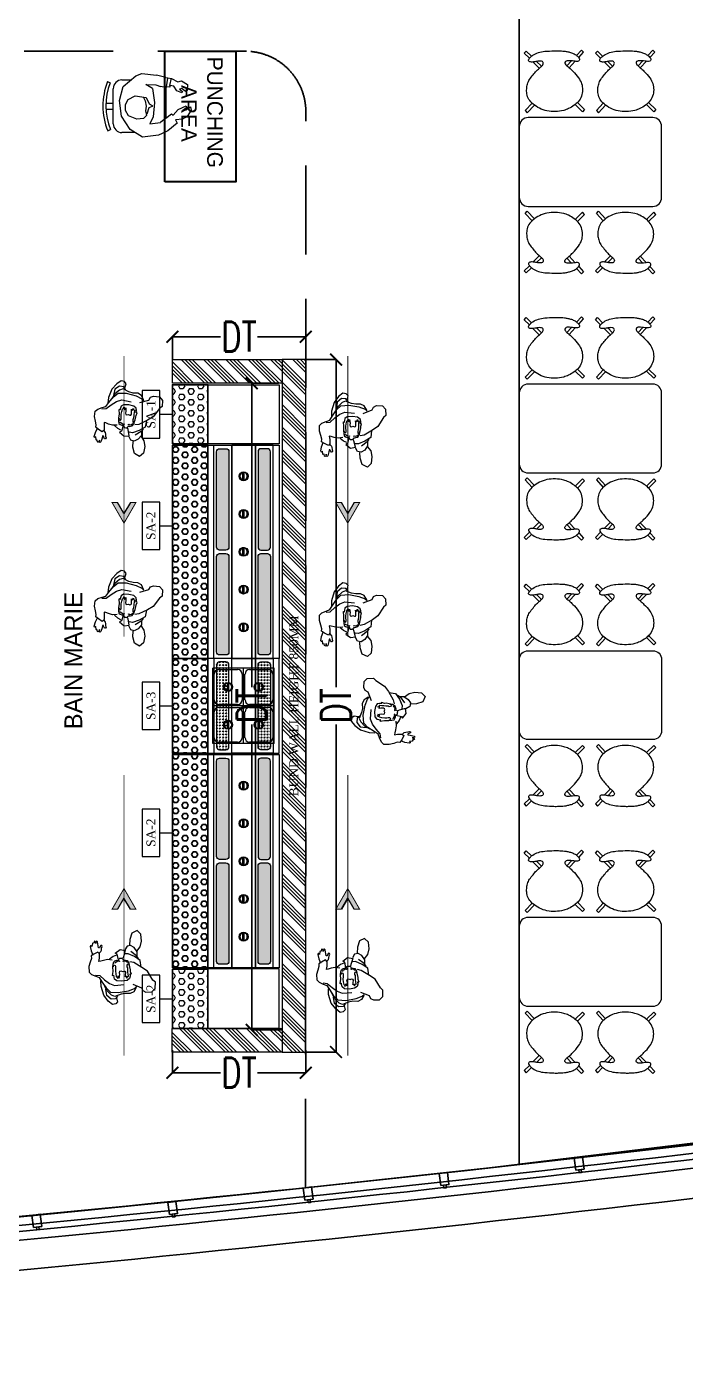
# Model space of a CAD drawing. Header units: millimetres. Extents: x -774950 to -670403, y -1165325 to -1109738.
# Drawn here: x -684219 to -678668, y -1163151 to -1151840 of the extents above; entities that cross this region are included whole.
import ezdxf

# ---------------------------------------------------------------- set-up
doc = ezdxf.new("R2010")
doc.units = ezdxf.units.MM
doc.header["$LTSCALE"] = 3000
doc.header["$MEASUREMENT"] = 0
doc.header["$PDMODE"] = 35
doc.header["$PDSIZE"] = -100
for name, pattern in [('( Hidden )', [0.375, 0.25, -0.125]), ('DASHED2', [0.375, 0.25, -0.125]), ('HIDDEN', [0.375, 0.25, -0.125])]:
    doc.linetypes.add(name, pattern=pattern)
doc.layers.get('0').update_dxf_attribs({"linetype": 'CONTINUOUS'})
doc.layers.get('DEFPOINTS').update_dxf_attribs({"linetype": 'CONTINUOUS'})
for name, color, linetype, lineweight in [('01 - KITCHEN EQUIPMENTS', 255, 'CONTINUOUS', 0), ('150 mm WALL', 134, 'CONTINUOUS', 25), ('A-FURN-MODULAR-CHAIR', 5, 'CONTINUOUS', 5), ('A-FURN-MODULAR-TABLETOP', 250, 'CONTINUOUS', 13), ('A-WALL', 26, 'CONTINUOUS', 25), ('AR_01_WALL', 134, 'CONTINUOUS', 20), ('FURNITURE_MODULAR', 20, 'CONTINUOUS', 18), ('I- FURN', 251, 'CONTINUOUS', 9), ('KIT.EQUIP', 7, 'CONTINUOUS', 0), ('TOA-FURN-HUMAN', 252, 'CONTINUOUS', 9)]:
    doc.layers.add(name, color=color, linetype=linetype, lineweight=lineweight)
for name, color, linetype in [('FR-CUSTOM', 40, 'CONTINUOUS'), ('GFRAME', 7, 'CONTINUOUS'), ('HATCH', 8, 'CONTINUOUS'), ('RADIUS', 8, 'HIDDEN'), ('ROOM TEXT', 3, 'CONTINUOUS'), ('SLABLINE', 3, 'CONTINUOUS'), ('TEXT', 7, 'CONTINUOUS'), ('TOA-WALL-DADO TILE', 136, 'CONTINUOUS'), ('WIN', 5, 'CONTINUOUS')]:
    doc.layers.add(name, color=color, linetype=linetype)
doc.styles.add('01_INTERIOR LAYOUT$0$Standard', font='calibril.ttf')
doc.styles.add('CENTURY GOTHIC', font='GOTHIC.TTF')
doc.styles.get("Standard").update_dxf_attribs({"font": 'simplex.shx', "width": 0.75})
doc.dimstyles.new('DIM @ 150', dxfattribs={"dimtxt": 250, "dimasz": 100, "dimexe": 1, "dimexo": 0, "dimgap": 0.5, "dimtad": 0, "dimdec": 0, "dimzin": 0, "dimdsep": 46, "dimtxsty": 'Standard', "dimblk": 'ARCHTICK', "dimcen": -2, "dimclrd": 8, "dimclre": 8, "dimclrt": 256, "dimadec": 0, "dimazin": 0, "dimtfac": 1, "dimtdec": 0, "dimtofl": 0, "dimtmove": 0, "dimatfit": 3, "dimldrblk": 'OPEN90', "dimfxl": 0, "dimtolj": 1, "dimtzin": 0, "dimlwd": -1, "dimlwe": -1, "dimarcsym": 0})
pattern_1 = [(135, (951725.34, 6184.83), (-94.29269, -94.29269), []), (135, (951725.34, 6216.26), (-94.29269, -94.29269), []), (135, (951725.34, 6247.69), (-94.29269, -94.29269), []), (135, (951725.34, 6279.12), (-94.29269, -94.29269), [])]
pattern_2 = [(45, (-457007.429, -457604.86), (25.4558441, 0), [15, -21]), (45, (-457001.065, -457604.86), (25.4558441, 0), [6, -30]), (45, (-457007.429, -457598.496), (25.4558441, 0), [6, -30])]

# ---------------------------------------------------------------- blocks, each defined once
blk = doc.blocks.new('A$C59D712C3')
at = {"color": 1}
for points in [[(55, 128), (53, 104), (33, 106), (35, 130)], [(78, 102), (70, 0), (0, 5), (8, 108)]]:
    blk.add_lwpolyline(points, close=True, dxfattribs=at)
blk = doc.blocks.new('A$C61A16EB0')
at = {"rotation": 1.399804186124865}
blk.add_blockref('A$C59D712C3', (0, -2), dxfattribs=at)
blk = doc.blocks.new('vw layout final block')
at = {"layer": 'A-WALL'}
blk.add_arc((-585636, -796986), 273600, 256.48142, 278.37288, dxfattribs=at)
at = {"layer": 'SLABLINE'}
blk.add_arc((-585636, -796986), 274050, 274.33901, 277.48694, dxfattribs=at)
at = {"layer": 'WIN'}
for radius, start, end in [(273398, 274.33677, 277.48699), (273473, 274.33673, 277.48395), (273523, 274.33673, 277.48394), (273598, 274.33673, 277.48394)]:
    blk.add_arc((-585610, -797184), radius, start, end, dxfattribs=at)
at = {"layer": 'GFRAME', "linetype": 'Continuous', "rotation": 190.5647395609811}
for p in [(-554567, -1068809), (-555706, -1068939), (-556851, -1069062), (-557994, -1069184), (-559139, -1069292)]:
    blk.add_blockref('A$C61A16EB0', p, dxfattribs=at)
blk = doc.blocks.new('Human Figure')
at = {"layer": 'A-FURN-MODULAR-CHAIR', "color": 18, "lineweight": 15, "true_color": 0x000000}
for p, q in [((4613.64, 5782.3, 0), (4625.48, 5782.3, 0)), ((4610.68, 5774.98, 0), (4610.68, 5779.34, 0)), ((4628.44, 5779.34, 0), (4628.44, 5776.24, 0))]:
    blk.add_line(p, q, dxfattribs=at)
at = {"layer": 'A-FURN-MODULAR-CHAIR', "lineweight": 15}
for p, q in [((4613.64, 5782.3, 0), (4625.48, 5782.3, 0)), ((4610.68, 5774.98, 0), (4610.68, 5779.34, 0)), ((4628.44, 5779.34, 0), (4628.44, 5776.24, 0))]:
    blk.add_line(p, q, dxfattribs=at)
at = {"layer": 'A-FURN-MODULAR-CHAIR', "color": 18, "lineweight": 15, "true_color": 0x000000, "elevation": 0}
for points in [[(4611.29, 5784.13), (4611.67, 5783.22)], [(4618.58, 5784.79), (4618.58, 5782.3)], [(4620.56, 5784.79), (4620.56, 5782.3)], [(4627.86, 5784.22), (4627.49, 5783.3)]]:
    blk.add_lwpolyline(points, dxfattribs=at)
at = {"layer": 'A-FURN-MODULAR-CHAIR', "lineweight": 15, "elevation": 0}
for points in [[(4611.29, 5784.13), (4611.67, 5783.22)], [(4618.58, 5784.79), (4618.58, 5782.3)], [(4620.56, 5784.79), (4620.56, 5782.3)], [(4627.86, 5784.22), (4627.49, 5783.3)]]:
    blk.add_lwpolyline(points, dxfattribs=at)
at = {"layer": 'A-FURN-MODULAR-CHAIR', "color": 18, "lineweight": 15, "true_color": 0x000000, "elevation": 0}
blk.add_lwpolyline([(4625.89, 5764.57, -0.034638), (4625.48, 5764.54), (4615.48, 5764.54)], format="xyb", dxfattribs=at)
at = {"layer": 'A-FURN-MODULAR-CHAIR', "lineweight": 15, "elevation": 0}
blk.add_lwpolyline([(4625.89, 5764.57, -0.034638), (4625.48, 5764.54), (4615.48, 5764.54)], format="xyb", dxfattribs=at)
at = {"layer": 'A-FURN-MODULAR-CHAIR', "color": 18, "lineweight": 15, "true_color": 0x000000}
for centre, radius, start, end in [((4613.64, 5779.34, 0), 2.96, 90.0001, 180.0001), ((4619.68, 5763.49, 0), 22.29, 68.458, 112.0994), ((4619.68, 5763.49, 0), 21.3, 68.4839, 112.0994), ((4625.48, 5779.34, 0), 2.96, 0.0001, 90.0001)]:
    blk.add_arc(centre, radius, start, end, dxfattribs=at)
at = {"layer": 'A-FURN-MODULAR-CHAIR', "lineweight": 15}
for centre, radius, start, end in [((4613.64, 5779.34, 0), 2.96, 90.0001, 180.0001), ((4619.68, 5763.49, 0), 22.29, 68.458, 112.0994), ((4619.68, 5763.49, 0), 21.3, 68.4839, 112.0994), ((4625.48, 5779.34, 0), 2.96, 0.0001, 90.0001)]:
    blk.add_arc(centre, radius, start, end, dxfattribs=at)
at = {"layer": 'TOA-FURN-HUMAN', "lineweight": 5}
for p, q in [((4611.71, 5776.63, 0), (4616.22, 5779.49)), ((4611.71, 5776.63, 0), (4616.22, 5779.49)), ((4616.22, 5779.49), (4621.49, 5780.21, 0)), ((4616.22, 5779.49), (4621.49, 5780.21, 0)), ((4621.49, 5780.21, 0), (4626.18, 5778.89, 0)), ((4621.49, 5780.21, 0), (4626.18, 5778.89, 0)), ((4626.18, 5778.89, 0), (4629.77, 5774.69, 0)), ((4626.18, 5778.89, 0), (4629.77, 5774.69, 0)), ((4609.08, 5772.43, 0), (4611.71, 5776.63, 0)), ((4609.08, 5772.43, 0), (4611.71, 5776.63, 0)), ((4629.77, 5774.69, 0), (4630.56, 5772.63, 0)), ((4629.77, 5774.69, 0), (4630.56, 5772.63, 0)), ((4609.78, 5766.99, 0), (4609.08, 5772.43, 0)), ((4609.78, 5766.99, 0), (4609.08, 5772.43, 0)), ((4616.02, 5768.83), (4613.59, 5769.99, 0)), ((4613.59, 5769.99, 0), (4614.12, 5766.32, 0)), ((4616.02, 5768.83), (4613.59, 5769.99, 0)), ((4613.59, 5769.99, 0), (4614.12, 5766.32, 0)), ((4620.77, 5768.32, 0), (4616.02, 5768.83)), ((4620.77, 5768.32, 0), (4616.02, 5768.83)), ((4625.5, 5769.01, 0), (4620.77, 5768.32, 0)), ((4625.5, 5769.01, 0), (4620.77, 5768.32, 0)), ((4626.86, 5771.32, 0), (4626.81, 5767.94)), ((4626.86, 5771.32, 0), (4626.81, 5767.94)), ((4630.56, 5772.63, 0), (4630.01, 5767.72, 0)), ((4630.56, 5772.63, 0), (4630.01, 5767.72, 0)), ((4610.91, 5764.54), (4609.78, 5766.99, 0)), ((4610.91, 5764.54), (4609.78, 5766.99, 0)), ((4615.48, 5764.54), (4614.12, 5766.32, 0)), ((4615.48, 5764.54), (4614.12, 5766.32, 0)), ((4615.48, 5764.54), (4616.97, 5762.59)), ((4615.48, 5764.54), (4616.97, 5762.59)), ((4625.89, 5764.54), (4626.19, 5766.32, 0)), ((4625.89, 5764.54), (4626.19, 5766.32, 0)), ((4626.81, 5767.94), (4626.19, 5766.32, 0)), ((4626.81, 5767.94), (4626.19, 5766.32, 0)), ((4629.26, 5764.54), (4630.01, 5767.72, 0)), ((4629.26, 5764.54), (4630.01, 5767.72, 0)), ((4613.88, 5760.76, 0), (4611.23, 5763.85, 0)), ((4613.88, 5760.76, 0), (4611.23, 5763.85, 0)), ((4626.5, 5763.17, 0), (4626.01, 5763.22, 0)), ((4626.5, 5763.17, 0), (4626.01, 5763.22, 0)), ((4626.32, 5761.85, 0), (4626.5, 5763.17, 0)), ((4626.32, 5761.85, 0), (4626.5, 5763.17, 0))]:
    blk.add_line(p, q, dxfattribs=at)
at = {"layer": 'TOA-FURN-HUMAN', "linetype": '( Hidden )', "lineweight": 5, "ltscale": 2}
for p, q in [((4611.23, 5763.85, 0), (4610.91, 5764.54, 0)), ((4611.23, 5763.85, 0), (4610.91, 5764.54, 0)), ((4626.01, 5763.22, 0), (4626.14, 5764.36, 0)), ((4626.01, 5763.22, 0), (4626.14, 5764.36, 0)), ((4629.26, 5764.54, 0), (4629.12, 5763.93, 0)), ((4629.26, 5764.54, 0), (4629.12, 5763.93, 0)), ((4615.02, 5761.34, 0), (4613.88, 5760.76, 0)), ((4615.02, 5761.34, 0), (4613.88, 5760.76, 0)), ((4615.16, 5758.98, 0), (4615.02, 5761.34, 0)), ((4615.16, 5758.98, 0), (4615.02, 5761.34, 0)), ((4616.97, 5762.59), (4616.53, 5762.09)), ((4616.97, 5762.59), (4616.53, 5762.09)), ((4616.53, 5762.09), (4618.44, 5760.37, 0)), ((4616.53, 5762.09), (4618.44, 5760.37, 0)), ((4618.44, 5760.37, 0), (4619.69, 5757.7, 0)), ((4618.44, 5760.37, 0), (4619.69, 5757.7, 0)), ((4624.06, 5759.18, 0), (4624.81, 5760.79, 0)), ((4624.06, 5759.18, 0), (4624.81, 5760.79, 0)), ((4625.32, 5759.95, 0), (4624.51, 5758.96, 0)), ((4625.32, 5759.95, 0), (4624.51, 5758.96, 0)), ((4624.81, 5760.79, 0), (4626.32, 5761.85, 0)), ((4624.81, 5760.79, 0), (4626.32, 5761.85, 0)), ((4625.51, 5759.11, 0), (4625.32, 5759.95, 0)), ((4625.51, 5759.11, 0), (4625.32, 5759.95, 0)), ((4628.92, 5762.69, 0), (4627.75, 5760.5, 0)), ((4628.92, 5762.69, 0), (4627.75, 5760.5, 0)), ((4627.75, 5760.5, 0), (4628.12, 5759.23, 0)), ((4627.75, 5760.5, 0), (4628.12, 5759.23, 0)), ((4629.12, 5763.93, 0), (4628.92, 5762.69, 0)), ((4629.12, 5763.93, 0), (4628.92, 5762.69, 0)), ((4616.12, 5757.36), (4615.16, 5758.98, 0)), ((4616.12, 5757.36), (4615.16, 5758.98, 0)), ((4618.19, 5756, 0), (4616.12, 5757.36)), ((4618.19, 5756, 0), (4616.12, 5757.36)), ((4619.17, 5757.51, 0), (4618.16, 5758.8, 0)), ((4618.16, 5758.8, 0), (4618.39, 5757.81, 0)), ((4619.17, 5757.51, 0), (4618.16, 5758.8, 0)), ((4618.16, 5758.8, 0), (4618.39, 5757.81, 0)), ((4619.31, 5756.18, 0), (4618.19, 5756, 0)), ((4619.31, 5756.18, 0), (4618.19, 5756, 0)), ((4618.39, 5757.81, 0), (4619.31, 5756.18, 0)), ((4618.39, 5757.81, 0), (4619.31, 5756.18, 0)), ((4619.69, 5757.7, 0), (4619.17, 5757.51, 0)), ((4619.69, 5757.7, 0), (4619.17, 5757.51, 0)), ((4624.51, 5758.96, 0), (4624.06, 5759.18, 0)), ((4624.51, 5758.96, 0), (4624.06, 5759.18, 0)), ((4624.5, 5757.93, 0), (4625.51, 5759.11, 0)), ((4624.5, 5757.93, 0), (4625.51, 5759.11, 0)), ((4624.87, 5757.37, 0), (4624.5, 5757.93, 0)), ((4624.87, 5757.37, 0), (4624.5, 5757.93, 0)), ((4626.89, 5757.28, 0), (4624.87, 5757.37, 0)), ((4626.89, 5757.28, 0), (4624.87, 5757.37, 0)), ((4628.12, 5759.23, 0), (4626.89, 5757.28, 0)), ((4628.12, 5759.23, 0), (4626.89, 5757.28, 0))]:
    blk.add_line(p, q, dxfattribs=at)
at = {"layer": 'TOA-FURN-HUMAN', "linetype": '( Hidden )', "lineweight": 5, "ltscale": 3}
for p, q in [((4625.9, 5764.39, 0), (4625.89, 5764.57, 0)), ((4625.9, 5764.39, 0), (4625.89, 5764.57, 0)), ((4626.14, 5764.36, 0), (4625.9, 5764.39, 0)), ((4626.14, 5764.36, 0), (4625.9, 5764.39, 0))]:
    blk.add_line(p, q, dxfattribs=at)
at = {"layer": 'TOA-FURN-HUMAN', "lineweight": 5, "elevation": 0}
for points in [[(4622.54, 5772.08), (4621.4, 5771.49), (4619.55, 5771.23), (4618.01, 5771.43), (4616.44, 5771.03), (4615.47, 5772.11), (4615.23, 5774.3), (4616.32, 5777.18), (4618.11, 5778.11), (4620.14, 5778.11), (4621.85, 5777.26), (4623.09, 5774.92), (4622.55, 5771.19), (4620.35, 5770.17), (4619.86, 5769.12), (4619.43, 5769.17), (4619.04, 5770.23), (4616.9, 5771)], [(4622.54, 5772.08), (4621.4, 5771.49), (4619.55, 5771.23), (4618.01, 5771.43), (4616.44, 5771.03), (4615.47, 5772.11), (4615.23, 5774.3), (4616.32, 5777.18), (4618.11, 5778.11), (4620.14, 5778.11), (4621.85, 5777.26), (4623.09, 5774.92), (4622.55, 5771.19), (4620.35, 5770.17), (4619.86, 5769.12), (4619.43, 5769.17), (4619.04, 5770.23), (4616.9, 5771)], [(4625.5, 5769.01), (4626.86, 5771.32)], [(4625.5, 5769.01), (4626.86, 5771.32)], [(4626.09, 5764.27), (4629.04, 5763.91)], [(4626.09, 5764.27), (4629.04, 5763.91)], [(4626.5, 5763.17), (4629.02, 5762.63)], [(4626.5, 5763.17), (4629.02, 5762.63)]]:
    blk.add_lwpolyline(points, dxfattribs=at)
blk = doc.blocks.new('pantry_1')
at = {"color": 8}
for p, q in [((-242, 501), (-225, 518)), ((-201, 456), (-242, 501)), ((-183, 474), (-225, 518)), ((198, 468), (241, 511)), ((215, 450), (258, 493)), ((258, 493), (241, 511)), ((-120, 370), (-171, 425)), ((-101, 386), (-140, 428)), ((113, 383), (154, 424)), ((132, 366), (185, 419)), ((-250, 17), (-190, 77)), ((-250, 17), (-233, -1)), ((-233, -1), (-172, 60)), ((233, -9), (173, 55)), ((250, 9), (192, 71)), ((250, 9), (233, -9))]:
    blk.add_line(p, q, dxfattribs=at)
at = {"start_tangent": (0.996502, -0.083573), "end_tangent": (0.996502, -0.083573)}
blk.add_spline([(8, 513), (85, 509), (139, 498), (186, 476), (207, 459), (220, 441), (222, 431), (216, 423), (205, 419), (191, 418), (168, 421), (137, 426), (118, 426), (106, 422), (99, 414), (99, 402), (106, 390), (122, 374), (155, 344), (184, 310), (213, 272), (231, 233), (238, 193), (236, 151), (219, 103), (185, 65), (130, 28), (67, 6), (-4, 0), (-74, 10), (-116, 25), (-163, 54), (-195, 82), (-224, 130), (-233, 184), (-225, 236), (-200, 284), (-151, 341), (-120, 370), (-96, 391), (-87, 402), (-85, 415), (-96, 427), (-110, 430), (-135, 429), (-160, 426), (-180, 424), (-200, 427), (-208, 437), (-205, 450), (-191, 467), (-170, 483), (-139, 497), (-109, 505), (-80, 510), (-30, 513), (8, 513)], degree=3, dxfattribs=at)
blk = doc.blocks.new('FURNITURE-CAFE- 4SEATER-1200X750')
at = {"layer": 'I- FURN'}
blk.add_lwpolyline([(-525, -375), (525, -375, 0.414214), (600, -300), (600, 300, 0.414214), (525, 375), (-525, 375, 0.414214), (-600, 300), (-600, -300, 0.414214)], format="xyb", close=True, dxfattribs=at)
at = {"layer": 'I- FURN', "xscale": -1}
for p in [(-300, 425), (300, 425)]:
    blk.add_blockref('pantry_1', p, dxfattribs=at)
at = {"layer": 'I- FURN', "rotation": 180}
for p in [(-300, -425), (300, -425)]:
    blk.add_blockref('pantry_1', p, dxfattribs=at)
blk = doc.blocks.new('*U220')
at = {"layer": 'AR_01_WALL'}
h = blk.add_hatch(dxfattribs=at)
h.set_pattern_fill('ANSI34', color=8, scale=7, angle=90)
h.set_pattern_definition(pattern_1)
h.paths.add_polyline_path([(284137, 139951), (285062, 139951), (285062, 139751), (284137, 139751)])
blk.add_lwpolyline([(284137, 139951), (285062, 139951), (285062, 139751), (284137, 139751), (284137, 139951)], dxfattribs=at)
blk = doc.blocks.new('*U221')
at = {"layer": 'AR_01_WALL'}
h = blk.add_hatch(dxfattribs=at)
h.set_pattern_fill('ANSI34', color=8, scale=7, angle=90)
h.set_pattern_definition(pattern_1)
h.paths.add_polyline_path([(284137, 139951), (285062, 139951), (285062, 139751), (284137, 139751)])
blk.add_lwpolyline([(284137, 139951), (285062, 139951), (285062, 139751), (284137, 139751), (284137, 139951)], dxfattribs=at)
blk = doc.blocks.new('*U217')
at = {"layer": 'AR_01_WALL'}
h = blk.add_hatch(dxfattribs=at)
h.set_pattern_fill('ANSI34', color=8, scale=7, angle=90)
h.set_pattern_definition(pattern_1)
h.paths.add_polyline_path([(284137, 139951), (289981, 139951), (289981, 139751), (284137, 139751)])
blk.add_lwpolyline([(284137, 139951), (289981, 139951), (289981, 139751), (284137, 139751), (284137, 139951)], dxfattribs=at)
blk = doc.blocks.new('BAAA')
h = blk.add_hatch()
h.set_pattern_fill('HEXAGONS', color=251, scale=7, angle=360, style=0)
h.set_pattern_definition([(360, (-698499.595, -956473.19), (-6e-15, -46.1938), [26.67, -53.34]), (240, (-698499.595, -956473.19), (-40.005, 23.0969), [26.67, -53.34]), (300, (-698472.925, -956473.19), (-40.005, -23.0969), [26.67, -53.34])])
h.paths.add_polyline_path([(-693197, -961760), (-692897, -961760), (-692897, -959960), (-693197, -959960)])
at = {"layer": '01 - KITCHEN EQUIPMENTS'}
h = blk.add_hatch(dxfattribs=at)
h.set_pattern_fill('GOST_GLASS', color=4, scale=3)
h.set_pattern_definition(pattern_2)
edge = h.paths.add_edge_path()
edge.add_line((-692720, -960900), (-692720, -961705))
edge.add_arc((-692745, -961705), 25, 270, 360, ccw=False)
edge.add_line((-692745, -961730), (-692800, -961730))
edge.add_arc((-692800, -961705), 25, 180, 270, ccw=False)
edge.add_line((-692825, -961705), (-692825, -960900))
edge.add_arc((-692800, -960900), 25, 90, 180, ccw=False)
edge.add_line((-692800, -960875), (-692745, -960875))
edge.add_arc((-692745, -960900), 25, 0, 90, ccw=False)
edge = h.paths.add_edge_path()
edge.add_arc((-692800, -960820), 25, 180, 270, ccw=False)
edge.add_line((-692825, -960820), (-692825, -960015))
edge.add_arc((-692800, -960015), 25, 90, 180, ccw=False)
edge.add_line((-692800, -959990), (-692745, -959990))
edge.add_arc((-692745, -960015), 25, 0, 90, ccw=False)
edge.add_line((-692720, -960015), (-692720, -960820))
edge.add_arc((-692745, -960820), 25, 270, 360, ccw=False)
edge.add_line((-692745, -960845), (-692800, -960845))
h = blk.add_hatch(dxfattribs=at)
h.set_pattern_fill('GOST_GLASS', color=4, scale=3)
h.set_pattern_definition(pattern_2)
edge = h.paths.add_edge_path()
edge.add_line((-692475, -960900), (-692475, -961705))
edge.add_arc((-692450, -961705), 25, 180, 270)
edge.add_line((-692450, -961730), (-692395, -961730))
edge.add_arc((-692395, -961705), 25, 270, 360)
edge.add_line((-692370, -961705), (-692370, -960900))
edge.add_arc((-692395, -960900), 25, 0, 90)
edge.add_line((-692395, -960875), (-692450, -960875))
edge.add_arc((-692450, -960900), 25, 90, 180)
edge = h.paths.add_edge_path()
edge.add_arc((-692395, -960820), 25, 270, 360)
edge.add_line((-692370, -960820), (-692370, -960015))
edge.add_arc((-692395, -960015), 25, 0, 90)
edge.add_line((-692395, -959990), (-692450, -959990))
edge.add_arc((-692450, -960015), 25, 90, 180)
edge.add_line((-692475, -960015), (-692475, -960820))
edge.add_arc((-692450, -960820), 25, 180, 270)
edge.add_line((-692450, -960845), (-692395, -960845))
at = {"elevation": 0}
blk.add_lwpolyline([(-693197, -961760), (-692897, -961760), (-692897, -959960), (-693197, -959960)], close=True, dxfattribs=at)
at = {"layer": '01 - KITCHEN EQUIPMENTS'}
for p, q in [((-692602, -960260, 0), (-692602, -960184, 0)), ((-692592, -960260, 0), (-692592, -960184, 0)), ((-692602, -960578, 0), (-692602, -960503, 0)), ((-692592, -960578, 0), (-692592, -960503, 0)), ((-692602, -960897, 0), (-692602, -960822, 0)), ((-692592, -960897, 0), (-692592, -960822, 0)), ((-692602, -961216, 0), (-692602, -961141, 0)), ((-692592, -961216, 0), (-692592, -961141, 0)), ((-692602, -961535, 0), (-692602, -961459, 0)), ((-692592, -961535, 0), (-692592, -961459, 0))]:
    blk.add_line(p, q, dxfattribs=at)
at = {"layer": '01 - KITCHEN EQUIPMENTS', "elevation": 0}
for points in [[(-692297, -959960), (-692297, -961760), (-692897, -961760), (-692897, -959960)], [(-692297, -959960), (-692297, -961760), (-692897, -961760), (-692897, -959960)], [(-692697, -959960), (-692697, -961760), (-692847, -961760), (-692847, -959960)], [(-692697, -959960), (-692697, -961760), (-692497, -961760), (-692497, -959960)], [(-692497, -959960), (-692497, -961760), (-692697, -961760), (-692697, -959960)], [(-692497, -959960), (-692497, -961760), (-692347, -961760), (-692347, -959960)]]:
    blk.add_lwpolyline(points, close=True, dxfattribs=at)
for points in [[(-692800, -960845, -0.414214), (-692825, -960820), (-692825, -960015, -0.414214), (-692800, -959990), (-692745, -959990, -0.414214), (-692720, -960015), (-692720, -960820, -0.414214), (-692745, -960845), (-692800, -960845)], [(-692395, -960845, 0.414214), (-692370, -960820), (-692370, -960015, 0.414214), (-692395, -959990), (-692450, -959990, 0.414214), (-692475, -960015), (-692475, -960820, 0.414214), (-692450, -960845), (-692395, -960845)]]:
    blk.add_lwpolyline(points, format="xyb", dxfattribs=at)
for points in [[(-692720, -960900), (-692720, -961705, -0.414214), (-692745, -961730), (-692800, -961730, -0.414214), (-692825, -961705), (-692825, -960900, -0.414214), (-692800, -960875), (-692745, -960875, -0.414214)], [(-692370, -960900), (-692370, -961705, -0.414214), (-692395, -961730), (-692450, -961730, -0.414214), (-692475, -961705), (-692475, -960900, -0.414214), (-692450, -960875), (-692395, -960875, -0.414214)]]:
    blk.add_lwpolyline(points, format="xyb", close=True, dxfattribs=at)
at = {"layer": '01 - KITCHEN EQUIPMENTS'}
for centre in [(-692597, -960222, 0), (-692597, -960541, 0), (-692597, -960860, 0), (-692597, -961178, 0), (-692597, -961497, 0)]:
    blk.add_circle(centre, 37.9, dxfattribs=at)
for centre, start, end in [((-692597, -960222, 0), 98.8093, 261.1907), ((-692597, -960222, 0), 278.8093, 81.1907), ((-692597, -960541, 0), 98.8093, 261.1907), ((-692597, -960541, 0), 278.8093, 81.1907), ((-692597, -960860, 0), 98.8093, 261.1907), ((-692597, -960860, 0), 278.8093, 81.1907), ((-692597, -961178, 0), 98.8093, 261.1907), ((-692597, -961178, 0), 278.8093, 81.1907), ((-692597, -961497, 0), 98.8093, 261.1907), ((-692597, -961497, 0), 278.8093, 81.1907)]:
    blk.add_arc(centre, 31.3, start, end, dxfattribs=at)
blk = doc.blocks.new('S')
at = {"layer": '01 - KITCHEN EQUIPMENTS'}
for p, q in [((-693658, -963627), (-693658, -963309)), ((-693399, -963309), (-693658, -963309)), ((-693646, -963577), (-693646, -963359)), ((-693608, -963321), (-693449, -963321)), ((-693412, -963359), (-693412, -963577)), ((-693399, -963627), (-693399, -963309)), ((-693399, -963627), (-693399, -963309)), ((-693140, -963309), (-693399, -963309)), ((-693387, -963577), (-693387, -963359)), ((-693349, -963321), (-693190, -963321)), ((-693152, -963359), (-693152, -963577)), ((-693140, -963627), (-693140, -963309)), ((-693535, -963430), (-693535, -963506)), ((-693525, -963430), (-693525, -963506)), ((-693276, -963430), (-693276, -963506)), ((-693266, -963430), (-693266, -963506)), ((-693399, -963627), (-693658, -963627)), ((-693449, -963615), (-693608, -963615)), ((-693140, -963627), (-693399, -963627)), ((-693190, -963615), (-693349, -963615))]:
    blk.add_line(p, q, dxfattribs=at)
for centre in [(-693530, -963468), (-693271, -963468)]:
    blk.add_circle(centre, 37.9, dxfattribs=at)
for centre, radius, start, end in [((-693608, -963359), 37.5, 90, 180), ((-693449, -963359), 37.5, 0, 90), ((-693349, -963359), 37.5, 90, 180), ((-693190, -963359), 37.5, 0, 90), ((-693530, -963468), 31.3, 98.8093, 261.1907), ((-693530, -963468), 31.3, 278.8093, 81.1907), ((-693271, -963468), 31.3, 98.8093, 261.1907), ((-693271, -963468), 31.3, 278.8093, 81.1907), ((-693608, -963577), 37.5, 180, 270), ((-693449, -963577), 37.5, 270, 0), ((-693349, -963577), 37.5, 180, 270), ((-693190, -963577), 37.5, 270, 0)]:
    blk.add_arc(centre, radius, start, end, dxfattribs=at)
blk = doc.blocks.new('COLD BAIN MARIE')
h = blk.add_hatch()
h.set_pattern_fill('HEXAGONS', color=251, scale=7, angle=360, style=0)
h.set_pattern_definition([(360, (-698499.595, -967094.714), (4e-31, 46.1938), [26.67, -53.34]), (120, (-698499.595, -967094.714), (-40.005, -23.0969), [26.67, -53.34]), (60, (-698472.925, -967094.714), (-40.005, 23.0969), [26.67, -53.34])])
h.paths.add_polyline_path([(-693197, -962808), (-692897, -962808), (-692897, -963608), (-693197, -963608)])
at = {"layer": '01 - KITCHEN EQUIPMENTS'}
h = blk.add_hatch(dxfattribs=at)
h.set_pattern_fill('GOST_GLASS', color=4, scale=3, angle=90)
h.set_pattern_definition([(135, (-232780.006, -1420165.726), (-1e-14, 25.4558441), [15, -21]), (135, (-232780.006, -1420159.362), (-1e-14, 25.4558441), [6, -30]), (135, (-232786.37, -1420165.726), (-1e-14, 25.4558441), [6, -30])])
edge = h.paths.add_edge_path()
edge.add_line((-692825, -963553), (-692825, -962863))
edge.add_arc((-692800, -962863), 25, 90, 180, ccw=False)
edge.add_line((-692800, -962838), (-692745, -962838))
edge.add_arc((-692745, -962863), 25, 0, 90, ccw=False)
edge.add_line((-692720, -962863), (-692720, -963553))
edge.add_arc((-692745, -963553), 25, 270, 360, ccw=False)
edge.add_line((-692745, -963578), (-692800, -963578))
edge.add_arc((-692800, -963553), 25, 180, 270, ccw=False)
h = blk.add_hatch(dxfattribs=at)
h.set_pattern_fill('GOST_GLASS', color=4, scale=3, angle=90)
h.set_pattern_definition([(135, (-232430.006, -1420165.726), (-1e-14, 25.4558441), [15, -21]), (135, (-232430.006, -1420159.362), (-1e-14, 25.4558441), [6, -30]), (135, (-232436.37, -1420165.726), (-1e-14, 25.4558441), [6, -30])])
edge = h.paths.add_edge_path()
edge.add_line((-692475, -963553), (-692475, -962863))
edge.add_arc((-692450, -962863), 25, 90, 180, ccw=False)
edge.add_line((-692450, -962838), (-692395, -962838))
edge.add_arc((-692395, -962863), 25, 0, 90, ccw=False)
edge.add_line((-692370, -962863), (-692370, -963553))
edge.add_arc((-692395, -963553), 25, 270, 360, ccw=False)
edge.add_line((-692395, -963578), (-692450, -963578))
edge.add_arc((-692450, -963553), 25, 180, 270, ccw=False)
at = {"layer": '01 - KITCHEN EQUIPMENTS', "elevation": 0}
for points in [[(-692297, -963608), (-692297, -962808), (-692897, -962808), (-692897, -963608)], [(-692897, -962808), (-692897, -963608), (-692297, -963608), (-692297, -962808)], [(-692697, -963608), (-692697, -962808), (-692847, -962808), (-692847, -963608)], [(-692697, -963608), (-692697, -962808), (-692497, -962808), (-692497, -963608)], [(-692497, -963608), (-692497, -962808), (-692347, -962808), (-692347, -963608)]]:
    blk.add_lwpolyline(points, close=True, dxfattribs=at)
for points in [[(-692720, -963553), (-692720, -962863, 0.414214), (-692745, -962838), (-692800, -962838, 0.414214), (-692825, -962863), (-692825, -963553, 0.414214), (-692800, -963578), (-692745, -963578, 0.414214)], [(-692475, -963553), (-692475, -962863, -0.414214), (-692450, -962838), (-692395, -962838, -0.414214), (-692370, -962863), (-692370, -963553, -0.414214), (-692395, -963578), (-692450, -963578, -0.414214)]]:
    blk.add_lwpolyline(points, format="xyb", close=True, dxfattribs=at)
at = {"layer": 'HATCH', "linetype": 'Continuous', "elevation": 0}
blk.add_lwpolyline([(-692897, -963608), (-692897, -962808), (-693197, -962808), (-693197, -963608)], close=True, dxfattribs=at)
at = {"layer": 'HATCH', "linetype": 'Continuous'}
for p in [(802, 419, 0), (802, 100, 0)]:
    blk.add_blockref('S', p, dxfattribs=at)
blk = doc.blocks.new('Man_Walking')
at = {"color": 8}
for points in [[(6.99, 20.05), (5.67, 21.74), (5.22, 23.9), (5.48, 26.47), (6.87, 27.81), (8.86, 26.91), (9.59, 24.5), (9.74, 22.36)], [(6.86, 18.16), (6.83, 19.83), (7.93, 21.42), (9.28, 22.24), (10.63, 21.99), (11.44, 20.56)], [(13.9, 16.81), (14.36, 18.91), (15.07, 19.31), (13.27, 20.66), (11.35, 20.34), (12.01, 18.01), (12.2, 17.47)], [(21.06, 19.29), (20.45, 19.95), (20.28, 20.49), (20.18, 21.24), (19.98, 21.85), (20.11, 22.23), (20.47, 22.26), (20.81, 21.71), (21.04, 21.29), (21.32, 21.29), (21.44, 22.11), (21.75, 23.61), (22.01, 23.87), (22.24, 23.76), (22.41, 22.92), (22.6, 23.71), (22.91, 23.81), (23.04, 23.66), (23.19, 23.01), (23.52, 23.1), (23.67, 22.95), (23.81, 21.86), (24.12, 22.16), (24.34, 22.14), (24.45, 21.83), (24.13, 20.19), (23.5, 18.59)], [(8.45, 7.62), (5.17, 6.34), (4.64, 5.24), (3.53, 4.71), (1.26, 4.8), (0.06, 6.02), (0, 8.39), (0.9, 9.23), (2.96, 12.51), (5.04, 13.95), (8.13, 15.78), (9.6, 16.13)], [(5.35, 14.08), (5.69, 16.64), (7.84, 18.09), (10.27, 19.13), (11.48, 19.04)], [(6.34, 17.36), (7.03, 18.37), (9.19, 19.96)], [(16.18, 16.72), (17.94, 16.9), (19.44, 16.64), (20.55, 16.33), (21.23, 16.21), (21.01, 17.44), (20.98, 19.04), (21.56, 19.76), (23.1, 18.96), (24.11, 18.28), (24.04, 17.3), (24.48, 15.97), (24.96, 14.27), (24.89, 12.22), (23.99, 11.37), (22.42, 10.65), (21.09, 10.13), (20.07, 8.61), (18.54, 6.29), (16.91, 4.73), (13.93, 4.49), (10.1, 5.22), (7.81, 6.07), (7.02, 6.74)], [(15.78, 14.24), (15.56, 14.65), (15.32, 14.88), (15.08, 14.76), (14.92, 14.46), (14.92, 13.93), (15, 13.34), (15.01, 12.57), (14.89, 11.55), (14.68, 10.58), (14.43, 10.25), (14.14, 9.81), (13.93, 10.78), (13.59, 9.99), (13.36, 11.26), (13.52, 11.97), (13.35, 12.52), (12.92, 12.65), (12.34, 12.39), (11.82, 12.63), (11.44, 12.54), (11.23, 12.19), (11.29, 11.11), (11.34, 10.38), (11.06, 10.8), (10.7, 9.99), (10.48, 10.79), (10.2, 10.46), (10.06, 10.76), (10.22, 11.47), (10.3, 12.23), (10.31, 12.95), (10.37, 13.86), (10.57, 14.26), (10.53, 14.78), (10.38, 15.19), (10.17, 15.3), (9.95, 15.05), (9.81, 14.5)], [(10.44, 15.81), (10.91, 16.17), (11.42, 16.35), (11.85, 16.22), (12.23, 16.38)], [(13.37, 16.35), (13.64, 16.19), (14.05, 16.32), (14.49, 16.03), (15.15, 15.73), (15.24, 15.47)], [(14.64, 18.58), (15.89, 18.04), (17.19, 17.03)], [(22.46, 11.1), (20.92, 10.91), (19.14, 9.36), (17.22, 7.98), (15.34, 7.2), (11.72, 7.54)], [(7.15, 6.42), (8.1, 4.84), (9.49, 4.13), (11.32, 4.22), (12.89, 3.88), (15.19, 3.03), (16.44, 3.55), (18.07, 5.11), (19.05, 7.01)], [(14.55, 2.55), (14.21, 1.05), (14.91, 0.24), (16.11, 0), (17.72, 1.33), (19.4, 3.49), (20.4, 6.76), (20.47, 8.89)], [(14.21, 3.18), (14.98, 2.21), (16.64, 2.09), (18.26, 3.42), (18.58, 5.75)]]:
    blk.add_lwpolyline(points, dxfattribs=at)
blk.add_lwpolyline([(12.92, 17.45), (12.54, 17.46), (12.27, 17.24), (12.04, 16.98), (11.96, 16.8), (11.66, 16.84), (11.21, 16.71), (10.54, 16.53), (9.91, 15.57), (9.79, 14.83), (9.66, 14.26), (9.43, 13.11), (9.44, 12.5), (9.11, 11.52), (9.3, 11.28), (9.55, 11.51), (9.44, 10.64), (9.66, 9.8), (10.64, 9.08), (12.55, 8.76), (14.49, 8.92), (15.36, 9.6), (15.65, 11.07), (15.86, 10.8), (16.08, 10.93), (15.87, 12.48), (15.92, 14.16), (15.81, 15.22), (15.62, 16.09), (15.17, 16.43), (14.45, 16.67), (13.81, 16.64), (13.72, 16.91), (13.55, 17.24), (13.36, 17.44)], close=True, dxfattribs=at)
blk = doc.blocks.new('_ArchTick')
at = {"color": 0, "linetype": 'ByBlock', "const_width": 0.15}
blk.add_lwpolyline([(-0.5, -0.5), (0.5, 0.5)], dxfattribs=at)
blk = doc.blocks.new('*D460')
at = {"layer": 'DEFPOINTS', "color": 0, "transparency": 16777216}
for p in [(-681860, -1154648, 0), (-681860, -1160492, 0), (-681612, -1160492)]:
    blk.add_point(p, dxfattribs=at)
at = {"layer": 'TOA-WALL-DADO TILE', "color": 8, "transparency": 16777216}
for p, q in [((-681860, -1154648), (-681611, -1154648)), ((-681612, -1154648), (-681612, -1157413)), ((-681612, -1160492), (-681612, -1157727)), ((-681860, -1160492), (-681611, -1160492))]:
    blk.add_line(p, q, dxfattribs=at)
at = {"layer": 'TOA-WALL-DADO TILE', "color": 8, "transparency": 16777216, "xscale": 100, "yscale": 100, "zscale": 100}
for p, rotation in [((-681612, -1154648), 90), ((-681612, -1160492), 270)]:
    blk.add_blockref('_ArchTick', p, dxfattribs=dict(at, rotation=rotation))
at = {"layer": 'TOA-WALL-DADO TILE', "transparency": 16777216, "insert": (-681612, -1157570), "char_height": 250, "attachment_point": 5, "rotation": 90}
blk.add_mtext('\\A1;DT', dxfattribs=at)
blk = doc.blocks.new('_Open90')
at = {"color": 0, "linetype": 'ByBlock'}
for p, q in [((0, 0), (-1, 0)), ((-0.5, 0.5), (0, 0)), ((0, 0), (-0.5, -0.5))]:
    blk.add_line(p, q, dxfattribs=at)
blk = doc.blocks.new('*D462')
at = {"layer": 'DEFPOINTS', "color": 0, "transparency": 16777216}
for p in [(-682098, -1154848, 0), (-682322, -1160305), (-682067, -1160305, 0)]:
    blk.add_point(p, dxfattribs=at)
at = {"layer": 'TOA-WALL-DADO TILE', "color": 8, "transparency": 16777216}
for p, q in [((-682098, -1154848), (-682323, -1154848)), ((-682322, -1154848), (-682322, -1157413)), ((-682322, -1160305), (-682322, -1157727)), ((-682067, -1160305), (-682323, -1160305))]:
    blk.add_line(p, q, dxfattribs=at)
at = {"layer": 'TOA-WALL-DADO TILE', "color": 8, "transparency": 16777216, "xscale": 100, "yscale": 100, "zscale": 100}
for p, rotation in [((-682322, -1154848), 90), ((-682322, -1160305), 270)]:
    blk.add_blockref('_ArchTick', p, dxfattribs=dict(at, rotation=rotation))
at = {"layer": 'TOA-WALL-DADO TILE', "transparency": 16777216, "insert": (-682322, -1157570), "char_height": 250, "attachment_point": 5, "rotation": 90}
blk.add_mtext('\\A1;DT', dxfattribs=at)
blk = doc.blocks.new('*D463')
at = {"layer": 'DEFPOINTS', "color": 0, "transparency": 16777216}
for p in [(-681867, -1154456), (-682992, -1154648, 0), (-681867, -1154648, 0)]:
    blk.add_point(p, dxfattribs=at)
at = {"layer": 'TOA-WALL-DADO TILE', "color": 8, "transparency": 16777216}
for p, q in [((-682992, -1154648), (-682992, -1154455)), ((-682992, -1154456), (-682586, -1154456)), ((-681867, -1154456), (-682273, -1154456)), ((-681867, -1154648), (-681867, -1154455))]:
    blk.add_line(p, q, dxfattribs=at)
at = {"layer": 'TOA-WALL-DADO TILE', "color": 8, "transparency": 16777216, "xscale": 100, "yscale": 100, "zscale": 100, "rotation": 180}
blk.add_blockref('_ArchTick', (-682992, -1154456), dxfattribs=at)
at = {"layer": 'TOA-WALL-DADO TILE', "color": 8, "transparency": 16777216, "xscale": 100, "yscale": 100, "zscale": 100}
blk.add_blockref('_ArchTick', (-681867, -1154456), dxfattribs=at)
at = {"layer": 'TOA-WALL-DADO TILE', "transparency": 16777216, "insert": (-682429, -1154456), "char_height": 250, "attachment_point": 5}
blk.add_mtext('\\A1;DT', dxfattribs=at)
blk = doc.blocks.new('*D464')
at = {"layer": 'DEFPOINTS', "color": 0, "transparency": 16777216}
for p in [(-682992, -1160475, 0), (-681867, -1160475, 0), (-681867, -1160667)]:
    blk.add_point(p, dxfattribs=at)
at = {"layer": 'TOA-WALL-DADO TILE', "color": 8, "transparency": 16777216}
for p, q in [((-682992, -1160475), (-682992, -1160668)), ((-681867, -1160475), (-681867, -1160668)), ((-682992, -1160667), (-682586, -1160667)), ((-681867, -1160667), (-682273, -1160667))]:
    blk.add_line(p, q, dxfattribs=at)
at = {"layer": 'TOA-WALL-DADO TILE', "color": 8, "transparency": 16777216, "xscale": 100, "yscale": 100, "zscale": 100, "rotation": 180}
blk.add_blockref('_ArchTick', (-682992, -1160667), dxfattribs=at)
at = {"layer": 'TOA-WALL-DADO TILE', "color": 8, "transparency": 16777216, "xscale": 100, "yscale": 100, "zscale": 100}
blk.add_blockref('_ArchTick', (-681867, -1160667), dxfattribs=at)
at = {"layer": 'TOA-WALL-DADO TILE', "transparency": 16777216, "insert": (-682429, -1160667), "char_height": 250, "attachment_point": 5}
blk.add_mtext('\\A1;DT', dxfattribs=at)

msp = doc.modelspace()

# ---------------------------------------------------------------- hatches: boundary and pattern name
at = {"layer": '01 - KITCHEN EQUIPMENTS'}
h = msp.add_hatch(dxfattribs=at)
h.set_pattern_fill('HEXAGONS', color=251, scale=7, angle=360, style=0)
h.set_pattern_definition([(360, (-713331.47, -1272271.35), (6e-15, -46.193795), [26.67, -53.34]), (240, (-713331.47, -1272271.35), (-40.005, 23.096898), [26.67, -53.34]), (300, (-713304.8, -1272271.35), (-40.005, -23.096898), [26.67, -53.34])])
h.paths.add_polyline_path([(-682691.9, -1154860.2), (-682991.9, -1154860.2), (-682991.9, -1155360.2), (-682691.9, -1155360.2)])
at = {"layer": '01 - KITCHEN EQUIPMENTS', "linetype": 'DASHED2', "ltscale": 100}
h = msp.add_hatch(color=7, dxfattribs=at)
h.dxf.hatch_style = 1
h.paths.add_polyline_path([(-683298.8, -1155853.8), (-683346.1, -1155853.8), (-683399.8, -1155946.7), (-683453.4, -1155853.8), (-683500.8, -1155853.8), (-683399.8, -1156028.7)])
h = msp.add_hatch(color=7, dxfattribs=at)
h.dxf.hatch_style = 1
h.paths.add_polyline_path([(-681412.2, -1155853.8), (-681459.6, -1155853.8), (-681513.2, -1155946.7), (-681566.9, -1155853.8), (-681614.2, -1155853.8), (-681513.2, -1156028.7)])
h = msp.add_hatch(color=7, dxfattribs=at)
h.dxf.hatch_style = 1
h.paths.add_polyline_path([(-683298.8, -1159287.4), (-683346.1, -1159287.4), (-683399.8, -1159194.6), (-683453.4, -1159287.4), (-683500.8, -1159287.4), (-683399.8, -1159112.5)])
h = msp.add_hatch(color=7, dxfattribs=at)
h.dxf.hatch_style = 1
h.paths.add_polyline_path([(-681412.2, -1159287.4), (-681459.6, -1159287.4), (-681513.2, -1159194.6), (-681566.9, -1159287.4), (-681614.2, -1159287.4), (-681513.2, -1159112.5)])
at = {"layer": '01 - KITCHEN EQUIPMENTS'}
h = msp.add_hatch(dxfattribs=at)
h.set_pattern_fill('HEXAGONS', color=251, scale=7, angle=360, style=0)
h.set_pattern_definition([(360, (-713331.47, -1275264.324), (6e-15, -46.193795), [26.67, -53.34]), (240, (-713331.47, -1275264.324), (-40.005, 23.096898), [26.67, -53.34]), (300, (-713304.8, -1275264.324), (-40.005, -23.096898), [26.67, -53.34])])
h.paths.add_polyline_path([(-682991.9, -1160292.4), (-682691.9, -1160292.4), (-682691.9, -1159792.4), (-682991.9, -1159792.4)])

# ---------------------------------------------------------------- linework, layer by layer
at = {"linetype": 'Continuous', "elevation": 0}
msp.add_lwpolyline([(-684255.1, -1140089.8), (-684254.4, -1139341), (-673854.2, -1139341), (-673854.2, -1151539.7), (-673754.2, -1151539.7), (-673754.2, -1159739.7), (-674954.2, -1159739.7), (-674954.2, -1160818.7), (-680067.8, -1161439.3), (-680067.8, -1150951.2, 0.4142136), (-680579.3, -1150439.7), (-685204.2, -1150439.7), (-685205.1, -1140089.8)], format="xyb", close=True, dxfattribs=at)
at = {"layer": '01 - KITCHEN EQUIPMENTS', "color": 1, "linetype": 'DASHED2', "ltscale": 100}
for p, q in [((-683399.8, -1155946.7, 13751428451.8), (-683453.4, -1155853.8, 13751428451.8)), ((-683346.1, -1155853.8, 13751428451.8), (-683399.8, -1155946.7, 13751428451.8)), ((-681513.2, -1155946.7, 13751428451.8), (-681566.9, -1155853.8, 13751428451.8)), ((-681459.6, -1155853.8, 13751428451.8), (-681513.2, -1155946.7, 13751428451.8)), ((-683399.8, -1159194.6, 13751428451.8), (-683453.4, -1159287.4, 13751428451.8)), ((-683346.1, -1159287.4, 13751428451.8), (-683399.8, -1159194.6, 13751428451.8)), ((-681459.6, -1159287.4, 13751428451.8), (-681513.2, -1159194.6, 13751428451.8))]:
    msp.add_line(p, q, dxfattribs=at)
at = {"layer": '01 - KITCHEN EQUIPMENTS', "color": 1, "linetype": 'DASHED2', "ltscale": 100, "const_width": 8.21, "elevation": 13751428451.8}
for points in [[(-683399.8, -1156985.9), (-683399.8, -1154618.8)], [(-683399.8, -1154618.8), (-683399.8, -1156985.9)], [(-681513.2, -1154618.8), (-681513.2, -1156985.9)], [(-683399.8, -1158155.3), (-683399.8, -1160522.4)], [(-683399.8, -1160522.4), (-683399.8, -1158155.3)], [(-681513.2, -1160522.4), (-681513.2, -1158155.3)]]:
    msp.add_lwpolyline(points, dxfattribs=at)
at = {"layer": '01 - KITCHEN EQUIPMENTS', "elevation": 0}
for points in [[(-682691.9, -1155360.2), (-682691.9, -1154860.2), (-682091.9, -1154860.2), (-682091.9, -1155360.2)], [(-682691.9, -1159789.8), (-682691.9, -1160289.8), (-682091.9, -1160289.8), (-682091.9, -1159789.8)]]:
    msp.add_lwpolyline(points, close=True, dxfattribs=at)
at = {"layer": '01 - KITCHEN EQUIPMENTS', "color": 1, "linetype": 'Continuous', "ltscale": 100, "const_width": 8.21, "elevation": 13751428451.8}
for points in [[(-683298.8, -1155853.8), (-683346.1, -1155853.8), (-683399.8, -1155946.7), (-683453.4, -1155853.8), (-683500.8, -1155853.8), (-683399.8, -1156028.7)], [(-681412.2, -1155853.8), (-681459.6, -1155853.8), (-681513.2, -1155946.7), (-681566.9, -1155853.8), (-681614.2, -1155853.8), (-681513.2, -1156028.7)], [(-683298.8, -1159287.4), (-683346.1, -1159287.4), (-683399.8, -1159194.6), (-683453.4, -1159287.4), (-683500.8, -1159287.4), (-683399.8, -1159112.5)], [(-681412.2, -1159287.4), (-681459.6, -1159287.4), (-681513.2, -1159194.6), (-681566.9, -1159287.4), (-681614.2, -1159287.4), (-681513.2, -1159112.5)]]:
    msp.add_lwpolyline(points, close=True, dxfattribs=at)
at = {"layer": 'FR-CUSTOM', "color": 1, "linetype": 'DASHED2', "ltscale": 100}
msp.add_line((-681513.2, -1159194.6, 13751428451.8), (-681566.9, -1159287.4, 13751428451.8), dxfattribs=at)
at = {"layer": 'FURNITURE_MODULAR', "linetype": 'Continuous', "lineweight": 30}
msp.add_lwpolyline([(-683056.4, -1153147.8), (-683056.4, -1152044.4), (-682456.4, -1152044.4), (-682456.4, -1153147.8)], close=True, dxfattribs=at)
at = {"layer": 'HATCH', "linetype": 'Continuous', "elevation": 0}
for points in [[(-682991.9, -1155360.2), (-682691.9, -1155360.2), (-682691.9, -1154860.2), (-682991.9, -1154860.2)], [(-682991.9, -1159792.4), (-682691.9, -1159792.4), (-682691.9, -1160292.4), (-682991.9, -1160292.4)]]:
    msp.add_lwpolyline(points, close=True, dxfattribs=at)
at = {"layer": 'KIT.EQUIP', "color": 1}
for p, q in [((-683097.2, -1155110.2, 0), (-682991.9, -1155110.2, 0)), ((-683097.2, -1156050.9, 0), (-682991.9, -1156050.9, 0)), ((-683097.2, -1157570.6, 0), (-682991.9, -1157570.6, 0)), ((-683097.2, -1158640.9, 0), (-682991.9, -1158640.9, 0)), ((-683097.2, -1160042.4, 0), (-682991.9, -1160042.4, 0))]:
    msp.add_line(p, q, dxfattribs=at)
at = {"layer": 'KIT.EQUIP', "color": 1, "elevation": 0}
for points in [[(-683097.2, -1155310.2), (-683097.2, -1154910.2), (-683247.2, -1154910.2), (-683247.2, -1155310.2)], [(-683097.2, -1156250.9), (-683097.2, -1155850.9), (-683247.2, -1155850.9), (-683247.2, -1156250.9)], [(-683097.2, -1157770.6), (-683097.2, -1157370.6), (-683247.2, -1157370.6), (-683247.2, -1157770.6)], [(-683097.2, -1158840.9), (-683097.2, -1158440.9), (-683247.2, -1158440.9), (-683247.2, -1158840.9)], [(-683097.2, -1160242.4), (-683097.2, -1159842.4), (-683247.2, -1159842.4), (-683247.2, -1160242.4)]]:
    msp.add_lwpolyline(points, close=True, dxfattribs=at)
at = {"layer": 'RADIUS', "linetype": 'HIDDEN'}
for points in [[(-680068.9, -1161439.4), (-680066.3, -1150946.8, 0.4045455), (-680565.5, -1150440.1), (-685203.9, -1150440.1)], [(-681868.6, -1161635.5), (-681866.4, -1152553.2, 0.4045455), (-682365.5, -1152046.4), (-688704.2, -1152039.4)]]:
    msp.add_lwpolyline(points, format="xyb", dxfattribs=at)

# ---------------------------------------------------------------- block references
at = {"layer": '01 - KITCHEN EQUIPMENTS', "color": 8, "xscale": 22.43424736469921, "yscale": 22.43424736469921, "zscale": 22.43424736469921}
for p, rotation in [((-683062.7, -1154857.8, 0), 175.0846979210212), ((-681192.2, -1154931.2, 0), 180), ((-683062.7, -1156457.8, 0), 175.0846979210212), ((-681192.2, -1156531.2, 0), 180), ((-681483.8, -1157337.6, 0), 270)]:
    msp.add_blockref('Man_Walking', p, dxfattribs=dict(at, rotation=rotation))
at = {"layer": '01 - KITCHEN EQUIPMENTS', "color": 8, "xscale": -22.43424736469921, "yscale": 22.43424736469921, "zscale": 22.4342473646992}
for p in [(-683135.5, -1160091.3, 13751428451.8), (-681216.5, -1160157.8, 0)]:
    msp.add_blockref('Man_Walking', p, dxfattribs=at)
at = {"layer": '150 mm WALL', "lineweight": 25, "rotation": 180}
for name, p in [('*U220', (-397930.1, -1014896.7, 0)), ('*U221', (-397930.4, -1020541, 0))]:
    msp.add_blockref(name, p, dxfattribs=at)
at = {"layer": '150 mm WALL', "lineweight": 25, "xscale": -1, "rotation": 90}
msp.add_blockref('*U217', (-542115.5, -870511.2, 0), dxfattribs=at)
at = {"layer": 'A-FURN-MODULAR-TABLETOP', "color": 161, "linetype": 'ByBlock', "xscale": 25.00000000000001, "yscale": 25.00000000000001, "zscale": 25.00000000000001, "rotation": 90.00728931026867}
msp.add_blockref('Human Figure', (-538918.6, -1267981, 0), dxfattribs=at)
at = {"layer": 'A-WALL', "linetype": 'Continuous'}
msp.add_blockref('vw layout final block', (-124968, -92565.7, 0), dxfattribs=at)
at = {"layer": 'HATCH', "linetype": 'Continuous'}
for name, p in [('BAAA', (10205.2, -195410.7, 0)), ('COLD BAIN MARIE', (10205.2, -194362.3, 0)), ('BAAA', (10205.2, -198021.4, 0))]:
    msp.add_blockref(name, p, dxfattribs=at)
at = {"layer": 'I- FURN'}
for p in [(-679466.4, -1152980.9), (-679466.4, -1155230.4, 0), (-679466.4, -1159730.4, 0)]:
    msp.add_blockref('FURNITURE-CAFE- 4SEATER-1200X750', p, dxfattribs=at)
at = {"layer": 'I- FURN', "xscale": -1, "rotation": 180}
msp.add_blockref('FURNITURE-CAFE- 4SEATER-1200X750', (-679466.4, -1157479.9), dxfattribs=at)

# ---------------------------------------------------------------- texts
at = {"layer": 'KIT.EQUIP', "char_height": 75, "attachment_point": 5, "rotation": 90, "style": '01_INTERIOR LAYOUT$0$Standard'}
for s, insert in [('{\\fTimes New Roman|b0|i0|c0|p18;SA-1}', (-683172.2, -1155110.2, 0)), ('{\\fTimes New Roman|b0|i0|c0|p18;SA-2}', (-683172.2, -1156050.9, 0)), ('{\\fTimes New Roman|b0|i0|c0|p18;BUND WALL HEIGHT 850MM}', (-681967, -1157570.6, 0)), ('{\\fTimes New Roman|b0|i0|c0|p18;SA-3}', (-683172.2, -1157570.6, 0)), ('{\\fTimes New Roman|b0|i0|c0|p18;SA-2}', (-683172.2, -1158640.9, 0)), ('{\\fTimes New Roman|b0|i0|c0|p18;SA-2}', (-683172.2, -1160042.4, 0))]:
    msp.add_mtext(s, dxfattribs=dict(at, insert=insert))
at = {"layer": 'ROOM TEXT', "color": 18, "linetype": 'Continuous', "true_color": 0x000000, "insert": (-683752.3, -1158416.2, 0), "char_height": 150, "width": 2435.591, "attachment_point": 7, "rotation": 90, "style": 'CENTURY GOTHIC'}
msp.add_mtext('\\pi647.82627;BAIN MARIE', dxfattribs=at)
at = {"layer": 'TEXT', "color": 251, "linetype": 'Continuous', "insert": (-682917.7, -1151865.2, 0), "char_height": 131.55, "width": 1405.029, "attachment_point": 7, "rotation": 270, "style": 'CENTURY GOTHIC'}
msp.add_mtext('\\pi227.78243;PUNCHING  \\P\\pi466.73587;AREA', dxfattribs=at)

# ---------------------------------------------------------------- dimensions: what is measured, and where the dimension line sits
at = {"layer": 'TOA-WALL-DADO TILE'}
for base, p1, p2, picture, middle in [((-681866.9, -1154455.6), (-682991.9, -1154648, 0), (-681866.9, -1154648, 0), '*D463', (-682429.4, -1154455.6)), ((-681866.9, -1160667.3), (-682991.9, -1160475, 0), (-681866.9, -1160475, 0), '*D464', (-682429.4, -1160667.3))]:
    dim = msp.add_linear_dim(base=base, p1=p1, p2=p2, text='DT', dimstyle='DIM @ 150', dxfattribs=at)
    dim.commit()
    dim.dimension.update_dxf_attribs({"geometry": picture, "text_midpoint": middle})
for base, p1, p2, picture, middle in [((-681611.5, -1160492.4), (-681860.4, -1154648, 0), (-681860.4, -1160492.4, 0), '*D460', (-681611.5, -1157570.2)), ((-682322.2, -1160305.2), (-682098, -1154848.1, 0), (-682066.9, -1160305.2, 0), '*D462', (-682322.2, -1157570.2))]:
    dim = msp.add_linear_dim(base=base, p1=p1, p2=p2, angle=90, text='DT', dimstyle='DIM @ 150', dxfattribs=at)
    dim.commit()
    dim.dimension.update_dxf_attribs({"geometry": picture, "text_midpoint": middle, "dimtype": 160})

doc.saveas('drawing.dxf')
